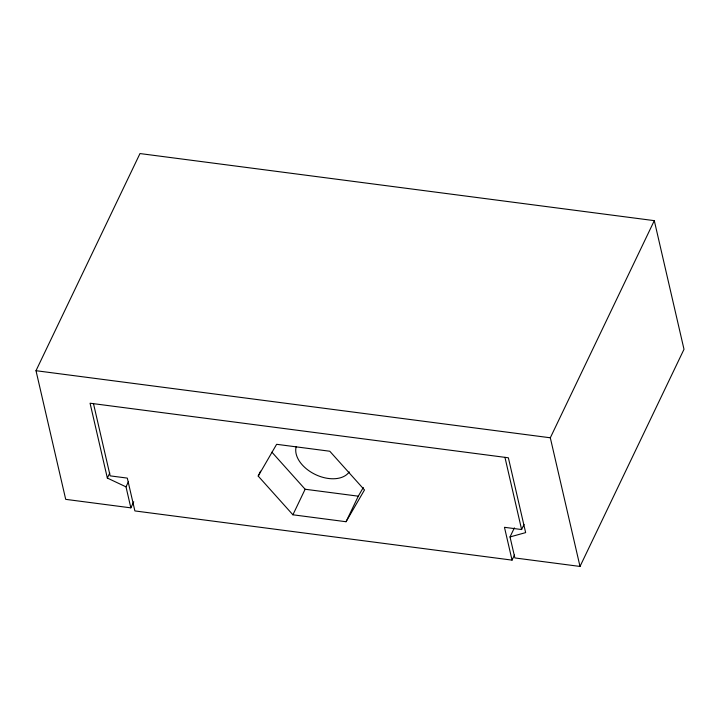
<?xml version="1.0" encoding="UTF-8"?>
<svg xmlns="http://www.w3.org/2000/svg" width="720" height="720" viewBox="0 0 720 720"><rect width="100%" height="100%" fill="white"/><g stroke="black" fill="none" stroke-linecap="round" stroke-linejoin="round"><path stroke-width="1.08" d="M133.749 501.795L130.851 507.852L65.7 499.356L36 370.701L139.986 153.558L654.3 220.644L684 349.299L580.014 566.442L514.872 557.946L510.021 536.94L514.377 527.85M130.851 507.852L126 486.846L107.343 478.053L109.764 472.995M126 486.846L128.421 481.797M258.201 476.082L276.633 444.303L329.778 451.233L364.491 489.951L346.05 521.73L292.905 514.791L258.201 476.082L260.55 471.168M292.905 514.791L305.136 489.249L271.908 452.178M346.05 521.73L358.29 496.179L363.312 487.512M580.014 566.442L550.314 437.787L654.3 220.644M93.492 403.668L110.16 475.866L127.305 478.107L134.883 510.93L512.046 560.124L504.468 527.31L521.613 529.542L524.043 524.475M512.046 560.124L514.476 555.057M510.021 536.94L525.645 532.611L508.374 457.785L90.063 403.218L107.343 478.053M36 370.701L550.314 437.787M305.136 489.249L358.29 496.179M504.945 457.335L521.613 529.542M349.227 471.906A29.529 18.927 25.6 0 1 315.45 474.561A29.529 18.927 25.6 0 1 296.226 446.598"/></g></svg>
